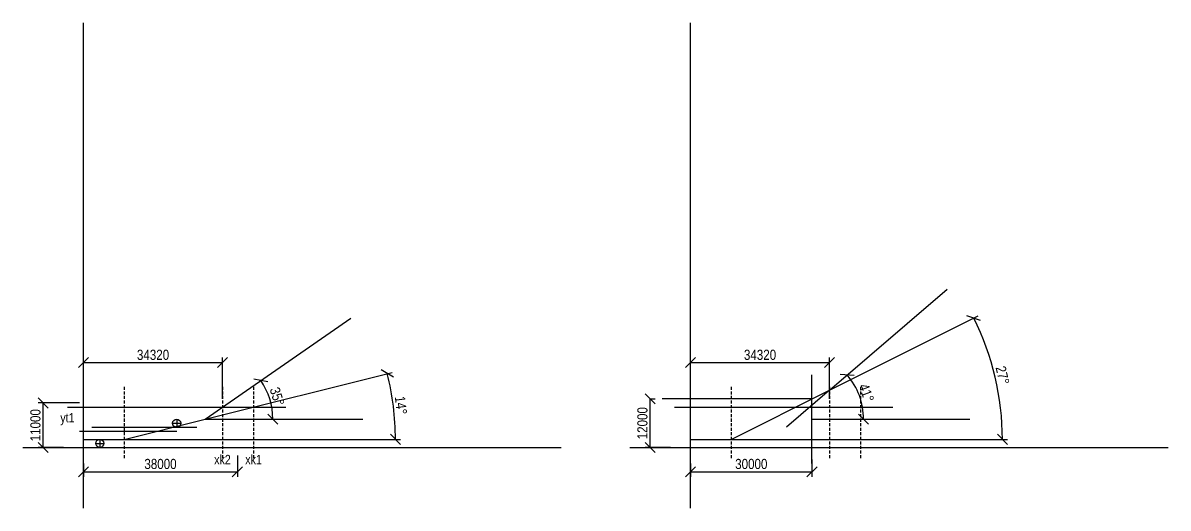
# Model space of a CAD drawing. Header units: millimetres. Extents: x 0 to 3543, y -1008 to 626.
# Drawn here: x 3260 to 3543, y 420 to 540 of the extents above; entities that cross this region are included whole.
import ezdxf

# ---------------------------------------------------------------- set-up
doc = ezdxf.new("R2010")
doc.units = ezdxf.units.MM
doc.linetypes.add('штриховая2', pattern=[0.375, 0.25, -0.125])
doc.styles.add('2.5_Gost_RD', font='ARIALN.TTF', dxfattribs={"height": 2.5})
doc.styles.add('3.5_Gost_RD', font='ARIALN.TTF', dxfattribs={"height": 3.5})
doc.dimstyles.new('Gost_RD_1-1000', dxfattribs={"dimtxt": 2.5, "dimasz": 2.5, "dimexe": 1.25, "dimexo": 0, "dimtad": 1, "dimdec": 0, "dimlfac": 1000, "dimtxsty": '2.5_Gost_RD', "dimblk": 'OBLIQUE', "dimcen": 2.5, "dimadec": 0, "dimazin": 0, "dimtfac": 1, "dimtdec": 0, "dimtmove": 0, "dimatfit": 3, "dimfxl": 1, "dimarcsym": 0})

# ---------------------------------------------------------------- blocks, each defined once
blk = doc.blocks.new('_Oblique')
at = {"color": 0, "linetype": 'ByBlock', "lineweight": -2}
blk.add_line((-0.5, -0.5), (0.5, 0.5), dxfattribs=at)
blk = doc.blocks.new('*D1027')
at = {"color": 0, "lineweight": -2, "ltscale": 100, "transparency": 16777216}
for p, q in [((3305, 442), (3351.27, 453.57)), ((3285, 437), (3353.31, 437))]:
    blk.add_line(p, q, dxfattribs=at)
blk.add_arc((3285, 437), 67.06, 360, 14.0362, dxfattribs=at)
at = {"layer": 'Defpoints', "color": 0, "ltscale": 100, "transparency": 16777216}
for p in [(3305, 442), (3351.84, 442.47), (3275, 437), (3285, 437), (3285, 437)]:
    blk.add_point(p, dxfattribs=at)
at = {"color": 0, "lineweight": -2, "ltscale": 100, "transparency": 16777216, "xscale": 2.5, "yscale": 2.5, "zscale": 2.5}
for p, rotation in [((3350.06, 453.26), 104.0362434679265), ((3352.06, 437), 269.9999999999999)]:
    blk.add_blockref('_Oblique', p, dxfattribs=dict(at, rotation=rotation))
at = {"color": 0, "ltscale": 100, "transparency": 16777216, "insert": (3353.42, 445.42), "char_height": 2.5, "attachment_point": 5, "rotation": 277.0181, "style": '2.5_Gost_RD'}
blk.add_mtext('14°', dxfattribs=at)
blk = doc.blocks.new('*D1028')
at = {"color": 0, "lineweight": -2, "ltscale": 100, "transparency": 16777216}
blk.add_arc((3305, 442), 16.76, 0, 34.7778, dxfattribs=at)
at = {"layer": 'Defpoints', "color": 0, "ltscale": 100, "transparency": 16777216}
for p in [(3341, 467), (3321.42, 445.37), (3305, 442), (3305, 442), (3344, 442)]:
    blk.add_point(p, dxfattribs=at)
at = {"color": 0, "lineweight": -2, "ltscale": 100, "transparency": 16777216, "xscale": 2.5, "yscale": 2.5, "zscale": 2.5}
for p, rotation in [((3318.77, 451.56), 124.7778313663641), ((3321.76, 442), 270.0000000000001)]:
    blk.add_blockref('_Oblique', p, dxfattribs=dict(at, rotation=rotation))
at = {"color": 0, "ltscale": 100, "transparency": 16777216, "insert": (3322.81, 447.58), "char_height": 2.5, "attachment_point": 5, "rotation": 287.3889, "style": '2.5_Gost_RD'}
blk.add_mtext('35°', dxfattribs=at)
blk = doc.blocks.new('*D1029')
at = {"color": 0, "lineweight": -2, "ltscale": 100, "transparency": 16777216}
for p, q in [((3313, 433), (3313, 427.75)), ((3275, 431), (3275, 427.75)), ((3275, 429), (3313, 429))]:
    blk.add_line(p, q, dxfattribs=at)
at = {"layer": 'Defpoints', "color": 0, "ltscale": 100, "transparency": 16777216}
for p in [(3313, 433), (3275, 431), (3313, 429)]:
    blk.add_point(p, dxfattribs=at)
at = {"color": 0, "lineweight": -2, "ltscale": 100, "transparency": 16777216, "xscale": 2.5, "yscale": 2.5, "zscale": 2.5, "rotation": 180}
blk.add_blockref('_Oblique', (3275, 429), dxfattribs=at)
at = {"color": 0, "lineweight": -2, "ltscale": 100, "transparency": 16777216, "xscale": 2.5, "yscale": 2.5, "zscale": 2.5}
blk.add_blockref('_Oblique', (3313, 429), dxfattribs=at)
at = {"color": 0, "ltscale": 100, "transparency": 16777216, "insert": (3294, 430.9), "char_height": 2.5, "attachment_point": 5, "style": '2.5_Gost_RD'}
blk.add_mtext('38000', dxfattribs=at)
blk = doc.blocks.new('*D1030')
at = {"color": 0, "lineweight": -2, "ltscale": 100, "transparency": 16777216}
for p, q in [((3274, 446), (3263.75, 446)), ((3265, 435), (3265, 446)), ((3270, 435), (3263.75, 435))]:
    blk.add_line(p, q, dxfattribs=at)
at = {"layer": 'Defpoints', "color": 0, "ltscale": 100, "transparency": 16777216}
for p in [(3265, 446), (3274, 446), (3270, 435)]:
    blk.add_point(p, dxfattribs=at)
at = {"color": 0, "lineweight": -2, "ltscale": 100, "transparency": 16777216, "xscale": 2.5, "yscale": 2.5, "zscale": 2.5}
for p, rotation in [((3265, 446), 90), ((3265, 435), 270)]:
    blk.add_blockref('_Oblique', p, dxfattribs=dict(at, rotation=rotation))
at = {"color": 0, "ltscale": 100, "transparency": 16777216, "insert": (3263.1, 440.5), "char_height": 2.5, "attachment_point": 5, "rotation": 90, "style": '2.5_Gost_RD'}
blk.add_mtext('11000', dxfattribs=at)
blk = doc.blocks.new('*D1031')
at = {"color": 0, "lineweight": -2, "ltscale": 100, "transparency": 16777216}
for p, q in [((3275, 447), (3275, 457.25)), ((3275, 456), (3309.32, 456)), ((3309.32, 447), (3309.32, 457.25))]:
    blk.add_line(p, q, dxfattribs=at)
at = {"layer": 'Defpoints', "color": 0, "ltscale": 100, "transparency": 16777216}
for p in [(3309.32, 456), (3275, 447), (3309.32, 447)]:
    blk.add_point(p, dxfattribs=at)
at = {"color": 0, "lineweight": -2, "ltscale": 100, "transparency": 16777216, "xscale": 2.5, "yscale": 2.5, "zscale": 2.5, "rotation": 180}
blk.add_blockref('_Oblique', (3275, 456), dxfattribs=at)
at = {"color": 0, "lineweight": -2, "ltscale": 100, "transparency": 16777216, "xscale": 2.5, "yscale": 2.5, "zscale": 2.5}
blk.add_blockref('_Oblique', (3309.32, 456), dxfattribs=at)
at = {"color": 0, "ltscale": 100, "transparency": 16777216, "insert": (3292.16, 457.9), "char_height": 2.5, "attachment_point": 5, "style": '2.5_Gost_RD'}
blk.add_mtext('34320', dxfattribs=at)
blk = doc.blocks.new('*D1032')
at = {"color": 0, "lineweight": -2, "ltscale": 100, "transparency": 16777216}
for p, q in [((3459.32, 449.16), (3496.1, 467.55)), ((3435, 437), (3503.31, 437))]:
    blk.add_line(p, q, dxfattribs=at)
blk.add_arc((3435, 437), 67.06, 0, 26.5651, dxfattribs=at)
at = {"layer": 'Defpoints', "color": 0, "ltscale": 100, "transparency": 16777216}
for p in [(3459.32, 449.16), (3501.26, 447.32), (3425, 437), (3435, 437), (3435, 437)]:
    blk.add_point(p, dxfattribs=at)
at = {"color": 0, "lineweight": -2, "ltscale": 100, "transparency": 16777216, "xscale": 2.5, "yscale": 2.5, "zscale": 2.5}
for p, rotation in [((3494.98, 466.99), 116.5650511770777), ((3502.06, 437), 270.0000000000008)]:
    blk.add_blockref('_Oblique', p, dxfattribs=dict(at, rotation=rotation))
at = {"color": 0, "ltscale": 100, "transparency": 16777216, "insert": (3502.09, 452.84), "char_height": 2.5, "attachment_point": 5, "rotation": 283.2825, "style": '2.5_Gost_RD'}
blk.add_mtext('27°', dxfattribs=at)
blk = doc.blocks.new('*D1033')
at = {"color": 0, "lineweight": -2, "ltscale": 100, "transparency": 16777216}
blk.add_arc((3450.99, 442), 16.76, 360, 40.6685, dxfattribs=at)
at = {"layer": 'Defpoints', "color": 0, "ltscale": 100, "transparency": 16777216}
for p in [(3488.42, 474.16), (3459.32, 449.16), (3467.28, 445.93), (3455, 442), (3494, 442)]:
    blk.add_point(p, dxfattribs=at)
at = {"color": 0, "lineweight": -2, "ltscale": 100, "transparency": 16777216, "xscale": 2.5, "yscale": 2.5, "zscale": 2.5}
for p, rotation in [((3463.7, 452.92), 130.6685103931477), ((3467.75, 442), 269.9999999999999)]:
    blk.add_blockref('_Oblique', p, dxfattribs=dict(at, rotation=rotation))
at = {"color": 0, "ltscale": 100, "transparency": 16777216, "insert": (3468.47, 448.48), "char_height": 2.5, "attachment_point": 5, "rotation": 290.3343, "style": '2.5_Gost_RD'}
blk.add_mtext('41°', dxfattribs=at)
blk = doc.blocks.new('*D1034')
at = {"color": 0, "lineweight": -2, "ltscale": 100, "transparency": 16777216}
for p, q in [((3425, 431), (3425, 427.75)), ((3455, 432), (3455, 427.75)), ((3425, 429), (3455, 429))]:
    blk.add_line(p, q, dxfattribs=at)
at = {"layer": 'Defpoints', "color": 0, "ltscale": 100, "transparency": 16777216}
for p in [(3425, 431), (3455, 432), (3455, 429)]:
    blk.add_point(p, dxfattribs=at)
at = {"color": 0, "lineweight": -2, "ltscale": 100, "transparency": 16777216, "xscale": 2.5, "yscale": 2.5, "zscale": 2.5, "rotation": 180}
blk.add_blockref('_Oblique', (3425, 429), dxfattribs=at)
at = {"color": 0, "lineweight": -2, "ltscale": 100, "transparency": 16777216, "xscale": 2.5, "yscale": 2.5, "zscale": 2.5}
blk.add_blockref('_Oblique', (3455, 429), dxfattribs=at)
at = {"color": 0, "ltscale": 100, "transparency": 16777216, "insert": (3440, 430.9), "char_height": 2.5, "attachment_point": 5, "style": '2.5_Gost_RD'}
blk.add_mtext('30000', dxfattribs=at)
blk = doc.blocks.new('*D1035')
at = {"color": 0, "lineweight": -2, "ltscale": 100, "transparency": 16777216}
for p, q in [((3415, 447), (3416.25, 447)), ((3415, 435), (3415, 447)), ((3420, 435), (3413.75, 435))]:
    blk.add_line(p, q, dxfattribs=at)
at = {"layer": 'Defpoints', "color": 0, "ltscale": 100, "transparency": 16777216}
for p in [(3415, 447), (3415, 447), (3420, 435)]:
    blk.add_point(p, dxfattribs=at)
at = {"color": 0, "lineweight": -2, "ltscale": 100, "transparency": 16777216, "xscale": 2.5, "yscale": 2.5, "zscale": 2.5}
for p, rotation in [((3415, 447), 90), ((3415, 435), 270)]:
    blk.add_blockref('_Oblique', p, dxfattribs=dict(at, rotation=rotation))
at = {"color": 0, "ltscale": 100, "transparency": 16777216, "insert": (3413.1, 441), "char_height": 2.5, "attachment_point": 5, "rotation": 90, "style": '2.5_Gost_RD'}
blk.add_mtext('12000', dxfattribs=at)
blk = doc.blocks.new('*D1036')
at = {"color": 0, "lineweight": -2, "ltscale": 100, "transparency": 16777216}
for p, q in [((3425, 447), (3425, 457.25)), ((3425, 456), (3459.32, 456)), ((3459.32, 447), (3459.32, 457.25))]:
    blk.add_line(p, q, dxfattribs=at)
at = {"layer": 'Defpoints', "color": 0, "ltscale": 100, "transparency": 16777216}
for p in [(3459.32, 456), (3425, 447), (3459.32, 447)]:
    blk.add_point(p, dxfattribs=at)
at = {"color": 0, "lineweight": -2, "ltscale": 100, "transparency": 16777216, "xscale": 2.5, "yscale": 2.5, "zscale": 2.5, "rotation": 180}
blk.add_blockref('_Oblique', (3425, 456), dxfattribs=at)
at = {"color": 0, "lineweight": -2, "ltscale": 100, "transparency": 16777216, "xscale": 2.5, "yscale": 2.5, "zscale": 2.5}
blk.add_blockref('_Oblique', (3459.32, 456), dxfattribs=at)
at = {"color": 0, "ltscale": 100, "transparency": 16777216, "insert": (3442.16, 457.9), "char_height": 2.5, "attachment_point": 5, "style": '2.5_Gost_RD'}
blk.add_mtext('34320', dxfattribs=at)

msp = doc.modelspace()

# ---------------------------------------------------------------- linework, layer by layer
at = {"ltscale": 100}
for p, q in [((3275, 420), (3275, 540)), ((3425, 420), (3425, 540)), ((3455, 431), (3455, 453)), ((3459.32, 449.16), (3448.7066, 440.0411)), ((3455, 447), (3418, 447)), ((3298, 442), (3298, 440)), ((3305, 442), (3344, 442)), ((3455, 442), (3494, 442)), ((3274, 439), (3298, 439)), ((3277, 440), (3303, 440)), ((3297, 441), (3299, 441)), ((3278, 436), (3280, 436)), ((3279, 437), (3279, 435)), ((3260, 435), (3393, 435)), ((3410, 435), (3543, 435))]:
    msp.add_line(p, q, dxfattribs=at)
at = {"color": 4, "lineweight": 30, "ltscale": 100}
for p, q in [((3459.32, 449.16), (3488.4175, 474.16)), ((3305, 442), (3341, 467)), ((3435, 437), (3459.32, 449.16)), ((3285, 437), (3305, 442)), ((3275, 437), (3285, 437)), ((3425, 437), (3435, 437))]:
    msp.add_line(p, q, dxfattribs=at)
at = {"linetype": 'штриховая2', "ltscale": 3}
for p, q in [((3285, 450), (3285, 432)), ((3309.32, 450), (3309.32, 432)), ((3317, 450), (3317, 432)), ((3435, 450), (3435, 432)), ((3459.32, 450), (3459.32, 432)), ((3467, 450), (3467, 432))]:
    msp.add_line(p, q, dxfattribs=at)
at = {"color": 1, "lineweight": 30, "ltscale": 100}
for p, q in [((3271, 445), (3325, 445)), ((3421, 445), (3475, 445))]:
    msp.add_line(p, q, dxfattribs=at)
at = {"ltscale": 100}
for centre in [(3298, 441), (3279, 436)]:
    msp.add_circle(centre, 1, dxfattribs=at)

# ---------------------------------------------------------------- texts
at = {"color": 30, "ltscale": 100, "char_height": 2.3, "width": 250, "attachment_point": 5, "style": '3.5_Gost_RD'}
for s, insert in [('\\pt71.3;yt1', (3271, 442)), ('\\pt71.3;xk2', (3309.32, 432)), ('\\pt71.3;xk1', (3317, 432))]:
    msp.add_mtext(s, dxfattribs=dict(at, insert=insert))

# ---------------------------------------------------------------- dimensions: what is measured, and where the dimension line sits
at = {"ltscale": 100}
for base, line1, line2, picture, middle in [((3467.2825, 445.9292), ((3455, 442), (3494, 442)), ((3459.32, 449.16), (3488.4175, 474.16)), '*D1033', (3468.4678, 448.4784)), ((3321.4211, 445.3686), ((3305, 442), (3344, 442)), ((3305, 442), (3341, 467)), '*D1028', (3322.8115, 447.578)), ((3501.2595, 447.3227), ((3425, 437), (3435, 437)), ((3435, 437), (3459.32, 449.16)), '*D1032', (3502.0947, 452.8389)), ((3351.8353, 442.4699), ((3275, 437), (3285, 437)), ((3285, 437), (3305, 442)), '*D1027', (3353.4224, 445.4232))]:
    dim = msp.add_angular_dim_2l(base=base, line1=line1, line2=line2, dimstyle='Gost_RD_1-1000', override={"dimscale": 0}, dxfattribs=at)
    dim.commit()
    dim.dimension.update_dxf_attribs({"geometry": picture, "text_midpoint": middle})
for base, p1, p2, picture, middle in [((3309.32, 456), (3275, 447), (3309.32, 447), '*D1031', (3292.16, 457.9014)), ((3459.32, 456), (3425, 447), (3459.32, 447), '*D1036', (3442.16, 457.9014)), ((3313, 429), (3275, 431), (3313, 433), '*D1029', (3294, 430.9014)), ((3455, 429), (3425, 431), (3455, 432), '*D1034', (3440, 430.9014))]:
    dim = msp.add_linear_dim(base=base, p1=p1, p2=p2, dimstyle='Gost_RD_1-1000', dxfattribs=at)
    dim.commit()
    dim.dimension.update_dxf_attribs({"geometry": picture, "text_midpoint": middle})
for base, p1, p2, picture, middle in [((3265, 446), (3270, 435), (3274, 446), '*D1030', (3263.0986, 440.5)), ((3415, 447), (3420, 435), (3415, 447), '*D1035', (3413.0986, 441))]:
    dim = msp.add_linear_dim(base=base, p1=p1, p2=p2, angle=90, dimstyle='Gost_RD_1-1000', dxfattribs=at)
    dim.commit()
    dim.dimension.update_dxf_attribs({"geometry": picture, "text_midpoint": middle})

doc.saveas('drawing.dxf')
